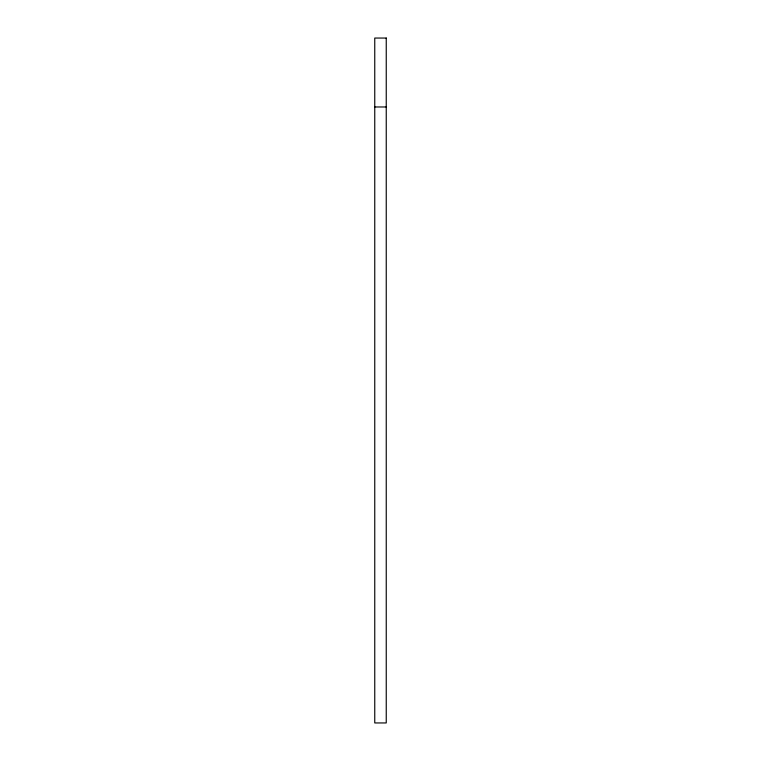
<?xml version="1.0" encoding="UTF-8"?>
<svg xmlns="http://www.w3.org/2000/svg" width="761" height="761" viewBox="0 0 761 761"><rect width="100%" height="100%" fill="white"/><g stroke="black" fill="none" stroke-linecap="round" stroke-linejoin="round"><path stroke-width="1.14" d="M374.754 106.978L386.246 106.978M386.246 38.05L374.754 38.05L374.754 722.95L386.246 722.95L386.246 38.05"/></g></svg>
